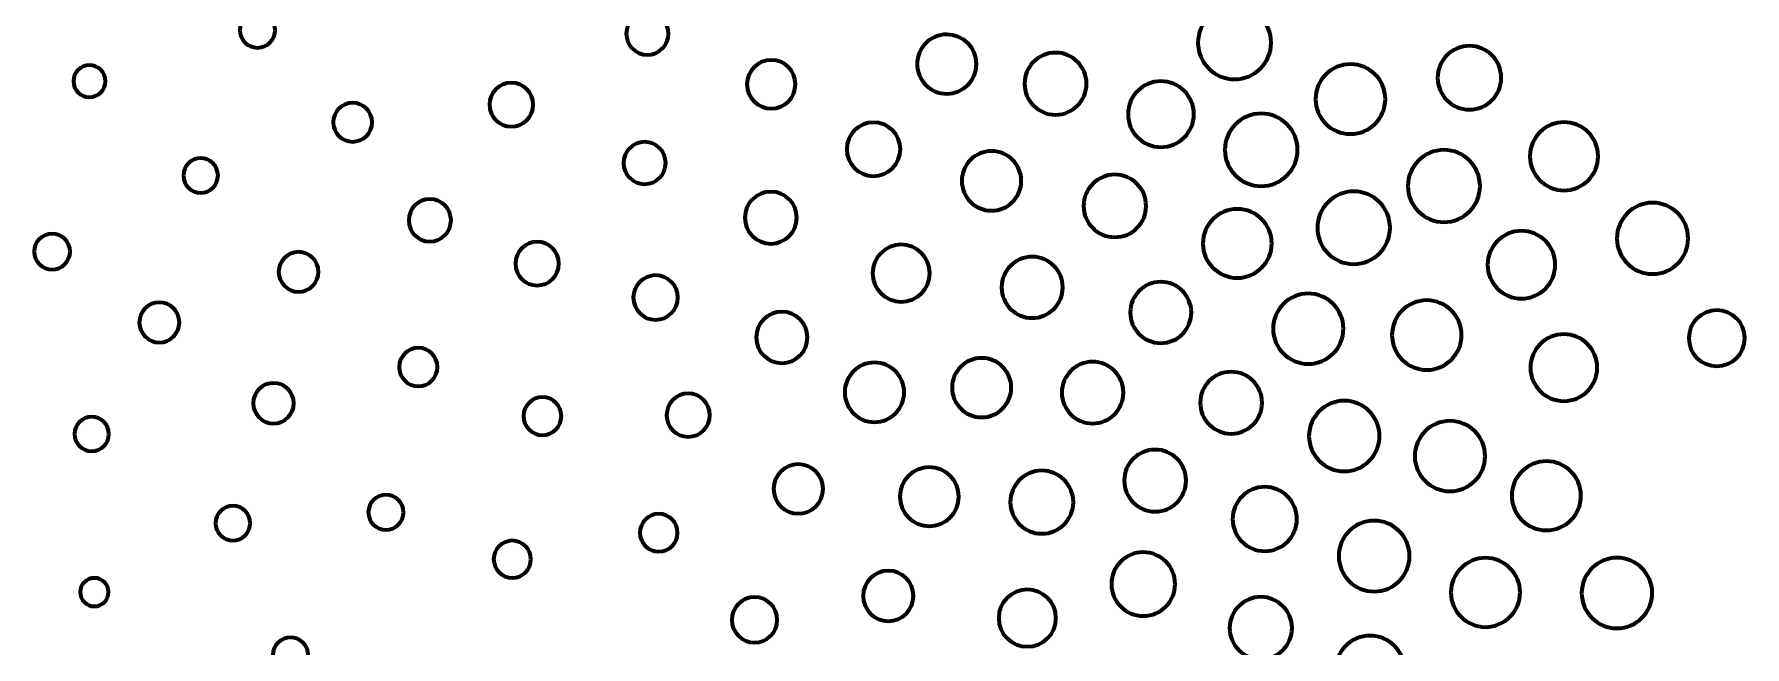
# Model space of a CAD drawing. Header units: inches. Extents: x 1318 to 1675, y 1362 to 1634.
# Drawn here: x 1519.7 to 1590.3, y 1553.6 to 1578.9 of the extents above; entities that cross this region are included whole.
import ezdxf

# ---------------------------------------------------------------- set-up
doc = ezdxf.new("R2010")
doc.units = ezdxf.units.IN
doc.header["$MEASUREMENT"] = 0
doc.layers.add('svg2985', color=7, linetype='Continuous')

# ---------------------------------------------------------------- blocks, each defined once
blk = doc.blocks.new('block 4')
at = {"layer": 'svg2985', "color": 7, "lineweight": 70}
for points in [[(1569.245, 1580.103), (1570.079, 1580.103), (1570.754, 1579.427), (1570.754, 1578.594), (1570.754, 1577.76), (1570.079, 1577.084), (1569.245, 1577.084), (1568.411, 1577.084), (1567.735, 1577.76), (1567.735, 1578.594), (1567.735, 1579.427), (1568.411, 1580.103), (1569.245, 1580.103)], [(1528.901, 1579.849), (1529.304, 1579.849), (1529.631, 1579.523), (1529.631, 1579.119), (1529.631, 1578.716), (1529.304, 1578.389), (1528.901, 1578.389), (1528.498, 1578.389), (1528.171, 1578.716), (1528.171, 1579.119), (1528.171, 1579.523), (1528.498, 1579.849), (1528.901, 1579.849)], [(1545, 1579.837), (1545.481, 1579.837), (1545.87, 1579.447), (1545.87, 1578.966), (1545.87, 1578.486), (1545.481, 1578.096), (1545, 1578.096), (1544.519, 1578.096), (1544.13, 1578.486), (1544.13, 1578.966), (1544.13, 1579.447), (1544.519, 1579.837), (1545, 1579.837)], [(1557.362, 1578.935), (1558.038, 1578.935), (1558.585, 1578.387), (1558.585, 1577.711), (1558.585, 1577.035), (1558.038, 1576.487), (1557.362, 1576.487), (1556.686, 1576.487), (1556.138, 1577.035), (1556.138, 1577.711), (1556.138, 1578.387), (1556.686, 1578.935), (1557.362, 1578.935)], [(1561.854, 1578.183), (1562.562, 1578.183), (1563.136, 1577.609), (1563.136, 1576.901), (1563.136, 1576.193), (1562.562, 1575.619), (1561.854, 1575.619), (1561.146, 1575.619), (1560.572, 1576.193), (1560.572, 1576.901), (1560.572, 1577.609), (1561.146, 1578.183), (1561.854, 1578.183)], [(1578.944, 1578.462), (1579.67, 1578.462), (1580.259, 1577.873), (1580.259, 1577.146), (1580.259, 1576.42), (1579.67, 1575.831), (1578.944, 1575.831), (1578.217, 1575.831), (1577.628, 1576.42), (1577.628, 1577.146), (1577.628, 1577.873), (1578.217, 1578.462), (1578.944, 1578.462)], [(1521.961, 1577.666), (1522.326, 1577.666), (1522.623, 1577.369), (1522.623, 1577.003), (1522.623, 1576.638), (1522.326, 1576.341), (1521.961, 1576.341), (1521.595, 1576.341), (1521.299, 1576.638), (1521.299, 1577.003), (1521.299, 1577.369), (1521.595, 1577.666), (1521.961, 1577.666)], [(1550.114, 1577.877), (1550.667, 1577.877), (1551.115, 1577.429), (1551.115, 1576.876), (1551.115, 1576.323), (1550.667, 1575.875), (1550.114, 1575.875), (1549.561, 1575.875), (1549.113, 1576.323), (1549.113, 1576.876), (1549.113, 1577.429), (1549.561, 1577.877), (1550.114, 1577.877)], [(1574.03, 1577.708), (1574.827, 1577.708), (1575.472, 1577.062), (1575.472, 1576.266), (1575.472, 1575.47), (1574.827, 1574.824), (1574.03, 1574.824), (1573.234, 1574.824), (1572.589, 1575.47), (1572.589, 1576.266), (1572.589, 1577.062), (1573.234, 1577.708), (1574.03, 1577.708)], [(1539.385, 1576.941), (1539.885, 1576.941), (1540.29, 1576.536), (1540.29, 1576.037), (1540.29, 1575.538), (1539.885, 1575.133), (1539.385, 1575.133), (1538.886, 1575.133), (1538.481, 1575.538), (1538.481, 1576.037), (1538.481, 1576.536), (1538.886, 1576.941), (1539.385, 1576.941)], [(1566.206, 1576.999), (1566.957, 1576.999), (1567.565, 1576.39), (1567.565, 1575.64), (1567.565, 1574.889), (1566.957, 1574.28), (1566.206, 1574.28), (1565.455, 1574.28), (1564.846, 1574.889), (1564.846, 1575.64), (1564.846, 1576.39), (1565.455, 1576.999), (1566.206, 1576.999)], [(1532.83, 1576.11), (1533.274, 1576.11), (1533.633, 1575.75), (1533.633, 1575.307), (1533.633, 1574.864), (1533.274, 1574.505), (1532.83, 1574.505), (1532.387, 1574.505), (1532.028, 1574.864), (1532.028, 1575.307), (1532.028, 1575.75), (1532.387, 1576.11), (1532.83, 1576.11)], [(1554.34, 1575.301), (1554.952, 1575.301), (1555.448, 1574.806), (1555.448, 1574.194), (1555.448, 1573.582), (1554.952, 1573.086), (1554.34, 1573.086), (1553.728, 1573.086), (1553.233, 1573.582), (1553.233, 1574.194), (1553.233, 1574.806), (1553.728, 1575.301), (1554.34, 1575.301)], [(1570.346, 1575.667), (1571.174, 1575.667), (1571.846, 1574.996), (1571.846, 1574.167), (1571.846, 1573.339), (1571.174, 1572.668), (1570.346, 1572.668), (1569.518, 1572.668), (1568.847, 1573.339), (1568.847, 1574.167), (1568.847, 1574.996), (1569.518, 1575.667), (1570.346, 1575.667)], [(1582.85, 1575.31), (1583.627, 1575.31), (1584.257, 1574.68), (1584.257, 1573.902), (1584.257, 1573.124), (1583.627, 1572.494), (1582.85, 1572.494), (1582.072, 1572.494), (1581.442, 1573.124), (1581.442, 1573.902), (1581.442, 1574.68), (1582.072, 1575.31), (1582.85, 1575.31)], [(1544.884, 1574.495), (1545.365, 1574.495), (1545.755, 1574.105), (1545.755, 1573.625), (1545.755, 1573.144), (1545.365, 1572.754), (1544.884, 1572.754), (1544.404, 1572.754), (1544.014, 1573.144), (1544.014, 1573.625), (1544.014, 1574.105), (1544.404, 1574.495), (1544.884, 1574.495)], [(1526.556, 1573.826), (1526.95, 1573.826), (1527.271, 1573.506), (1527.271, 1573.111), (1527.271, 1572.716), (1526.95, 1572.395), (1526.556, 1572.395), (1526.16, 1572.395), (1525.84, 1572.716), (1525.84, 1573.111), (1525.84, 1573.506), (1526.16, 1573.826), (1526.556, 1573.826)], [(1559.212, 1574.115), (1559.89, 1574.115), (1560.44, 1573.565), (1560.44, 1572.886), (1560.44, 1572.208), (1559.89, 1571.658), (1559.212, 1571.658), (1558.533, 1571.658), (1557.983, 1572.208), (1557.983, 1572.886), (1557.983, 1573.565), (1558.533, 1574.115), (1559.212, 1574.115)], [(1577.892, 1574.163), (1578.715, 1574.163), (1579.382, 1573.496), (1579.382, 1572.673), (1579.382, 1571.85), (1578.715, 1571.183), (1577.892, 1571.183), (1577.069, 1571.183), (1576.402, 1571.85), (1576.402, 1572.673), (1576.402, 1573.496), (1577.069, 1574.163), (1577.892, 1574.163)], [(1564.302, 1573.144), (1565.016, 1573.144), (1565.594, 1572.566), (1565.594, 1571.853), (1565.594, 1571.14), (1565.016, 1570.561), (1564.302, 1570.561), (1563.589, 1570.561), (1563.011, 1571.14), (1563.011, 1571.853), (1563.011, 1572.566), (1563.589, 1573.144), (1564.302, 1573.144)], [(1550.098, 1572.438), (1550.691, 1572.438), (1551.171, 1571.957), (1551.171, 1571.364), (1551.171, 1570.771), (1550.691, 1570.291), (1550.098, 1570.291), (1549.505, 1570.291), (1549.024, 1570.771), (1549.024, 1571.364), (1549.024, 1571.957), (1549.505, 1572.438), (1550.098, 1572.438)], [(1574.164, 1572.451), (1574.993, 1572.451), (1575.664, 1571.779), (1575.664, 1570.951), (1575.664, 1570.123), (1574.993, 1569.451), (1574.164, 1569.451), (1573.336, 1569.451), (1572.665, 1570.123), (1572.665, 1570.951), (1572.665, 1571.779), (1573.336, 1572.451), (1574.164, 1572.451)], [(1536.02, 1572.133), (1536.504, 1572.133), (1536.895, 1571.741), (1536.895, 1571.258), (1536.895, 1570.774), (1536.504, 1570.383), (1536.02, 1570.383), (1535.537, 1570.383), (1535.145, 1570.774), (1535.145, 1571.258), (1535.145, 1571.741), (1535.537, 1572.133), (1536.02, 1572.133)], [(1569.357, 1571.724), (1570.143, 1571.724), (1570.78, 1571.087), (1570.78, 1570.302), (1570.78, 1569.516), (1570.143, 1568.88), (1569.357, 1568.88), (1568.572, 1568.88), (1567.935, 1569.516), (1567.935, 1570.302), (1567.935, 1571.087), (1568.572, 1571.724), (1569.357, 1571.724)], [(1586.504, 1571.981), (1587.316, 1571.981), (1587.975, 1571.323), (1587.975, 1570.511), (1587.975, 1569.698), (1587.316, 1569.04), (1586.504, 1569.04), (1585.692, 1569.04), (1585.033, 1569.698), (1585.033, 1570.511), (1585.033, 1571.323), (1585.692, 1571.981), (1586.504, 1571.981)], [(1520.421, 1570.704), (1520.83, 1570.704), (1521.161, 1570.372), (1521.161, 1569.964), (1521.161, 1569.555), (1520.83, 1569.224), (1520.421, 1569.224), (1520.013, 1569.224), (1519.682, 1569.555), (1519.682, 1569.964), (1519.682, 1570.372), (1520.013, 1570.704), (1520.421, 1570.704)], [(1540.45, 1570.366), (1540.946, 1570.366), (1541.349, 1569.963), (1541.349, 1569.467), (1541.349, 1568.97), (1540.946, 1568.567), (1540.45, 1568.567), (1539.953, 1568.567), (1539.55, 1568.97), (1539.55, 1569.467), (1539.55, 1569.963), (1539.953, 1570.366), (1540.45, 1570.366)], [(1555.481, 1570.251), (1556.133, 1570.251), (1556.662, 1569.723), (1556.662, 1569.071), (1556.662, 1568.419), (1556.133, 1567.891), (1555.481, 1567.891), (1554.829, 1567.891), (1554.301, 1568.419), (1554.301, 1569.071), (1554.301, 1569.723), (1554.829, 1570.251), (1555.481, 1570.251)], [(1581.092, 1570.817), (1581.865, 1570.817), (1582.49, 1570.191), (1582.49, 1569.419), (1582.49, 1568.647), (1581.865, 1568.021), (1581.092, 1568.021), (1580.32, 1568.021), (1579.694, 1568.647), (1579.694, 1569.419), (1579.694, 1570.191), (1580.32, 1570.817), (1581.092, 1570.817)], [(1530.597, 1569.948), (1531.051, 1569.948), (1531.419, 1569.581), (1531.419, 1569.127), (1531.419, 1568.673), (1531.051, 1568.305), (1530.597, 1568.305), (1530.143, 1568.305), (1529.775, 1568.673), (1529.775, 1569.127), (1529.775, 1569.581), (1530.143, 1569.948), (1530.597, 1569.948)], [(1560.889, 1569.748), (1561.587, 1569.748), (1562.152, 1569.182), (1562.152, 1568.485), (1562.152, 1567.788), (1561.587, 1567.223), (1560.889, 1567.223), (1560.192, 1567.223), (1559.627, 1567.788), (1559.627, 1568.485), (1559.627, 1569.182), (1560.192, 1569.748), (1560.889, 1569.748)], [(1545.338, 1568.986), (1545.845, 1568.986), (1546.257, 1568.575), (1546.257, 1568.067), (1546.257, 1567.56), (1545.845, 1567.149), (1545.338, 1567.149), (1544.83, 1567.149), (1544.419, 1567.56), (1544.419, 1568.067), (1544.419, 1568.575), (1544.83, 1568.986), (1545.338, 1568.986)], [(1566.199, 1568.712), (1566.896, 1568.712), (1567.461, 1568.147), (1567.461, 1567.45), (1567.461, 1566.753), (1566.896, 1566.187), (1566.199, 1566.187), (1565.502, 1566.187), (1564.936, 1566.753), (1564.936, 1567.45), (1564.936, 1568.147), (1565.502, 1568.712), (1566.199, 1568.712)], [(1572.289, 1568.229), (1573.091, 1568.229), (1573.74, 1567.579), (1573.74, 1566.778), (1573.74, 1565.976), (1573.091, 1565.326), (1572.289, 1565.326), (1571.487, 1565.326), (1570.837, 1565.976), (1570.837, 1566.778), (1570.837, 1567.579), (1571.487, 1568.229), (1572.289, 1568.229)], [(1524.847, 1567.866), (1525.304, 1567.866), (1525.674, 1567.496), (1525.674, 1567.039), (1525.674, 1566.582), (1525.304, 1566.212), (1524.847, 1566.212), (1524.391, 1566.212), (1524.021, 1566.582), (1524.021, 1567.039), (1524.021, 1567.496), (1524.391, 1567.866), (1524.847, 1567.866)], [(1550.552, 1567.479), (1551.137, 1567.479), (1551.611, 1567.005), (1551.611, 1566.42), (1551.611, 1565.835), (1551.137, 1565.36), (1550.552, 1565.36), (1549.967, 1565.36), (1549.493, 1565.835), (1549.493, 1566.42), (1549.493, 1567.005), (1549.967, 1567.479), (1550.552, 1567.479)], [(1577.182, 1567.952), (1577.975, 1567.952), (1578.619, 1567.309), (1578.619, 1566.515), (1578.619, 1565.722), (1577.975, 1565.078), (1577.182, 1565.078), (1576.388, 1565.078), (1575.745, 1565.722), (1575.745, 1566.515), (1575.745, 1567.309), (1576.388, 1567.952), (1577.182, 1567.952)], [(1589.157, 1567.542), (1589.795, 1567.542), (1590.313, 1567.024), (1590.313, 1566.386), (1590.313, 1565.747), (1589.795, 1565.23), (1589.157, 1565.23), (1588.518, 1565.23), (1588.001, 1565.747), (1588.001, 1566.386), (1588.001, 1567.024), (1588.518, 1567.542), (1589.157, 1567.542)], [(1535.54, 1565.986), (1535.978, 1565.986), (1536.333, 1565.631), (1536.333, 1565.193), (1536.333, 1564.755), (1535.978, 1564.4), (1535.54, 1564.4), (1535.103, 1564.4), (1534.747, 1564.755), (1534.747, 1565.193), (1534.747, 1565.631), (1535.103, 1565.986), (1535.54, 1565.986)], [(1582.842, 1566.549), (1583.603, 1566.549), (1584.221, 1565.932), (1584.221, 1565.17), (1584.221, 1564.409), (1583.603, 1563.792), (1582.842, 1563.792), (1582.08, 1563.792), (1581.463, 1564.409), (1581.463, 1565.17), (1581.463, 1565.932), (1582.08, 1566.549), (1582.842, 1566.549)], [(1554.375, 1565.379), (1555.054, 1565.379), (1555.604, 1564.829), (1555.604, 1564.15), (1555.604, 1563.472), (1555.054, 1562.922), (1554.375, 1562.922), (1553.697, 1562.922), (1553.147, 1563.472), (1553.147, 1564.15), (1553.147, 1564.829), (1553.697, 1565.379), (1554.375, 1565.379)], [(1558.802, 1565.567), (1559.478, 1565.567), (1560.026, 1565.019), (1560.026, 1564.343), (1560.026, 1563.667), (1559.478, 1563.119), (1558.802, 1563.119), (1558.126, 1563.119), (1557.578, 1563.667), (1557.578, 1564.343), (1557.578, 1565.019), (1558.126, 1565.567), (1558.802, 1565.567)], [(1563.383, 1565.41), (1564.086, 1565.41), (1564.656, 1564.841), (1564.656, 1564.138), (1564.656, 1563.435), (1564.086, 1562.866), (1563.383, 1562.866), (1562.681, 1562.866), (1562.111, 1563.435), (1562.111, 1564.138), (1562.111, 1564.841), (1562.681, 1565.41), (1563.383, 1565.41)], [(1529.563, 1564.534), (1530.025, 1564.534), (1530.399, 1564.16), (1530.399, 1563.698), (1530.399, 1563.236), (1530.025, 1562.862), (1529.563, 1562.862), (1529.101, 1562.862), (1528.726, 1563.236), (1528.726, 1563.698), (1528.726, 1564.16), (1529.101, 1564.534), (1529.563, 1564.534)], [(1569.104, 1564.995), (1569.809, 1564.995), (1570.381, 1564.424), (1570.381, 1563.718), (1570.381, 1563.013), (1569.809, 1562.441), (1569.104, 1562.441), (1568.398, 1562.441), (1567.826, 1563.013), (1567.826, 1563.718), (1567.826, 1564.424), (1568.398, 1564.995), (1569.104, 1564.995)], [(1540.666, 1563.952), (1541.098, 1563.952), (1541.449, 1563.601), (1541.449, 1563.168), (1541.449, 1562.736), (1541.098, 1562.385), (1540.666, 1562.385), (1540.233, 1562.385), (1539.883, 1562.736), (1539.883, 1563.168), (1539.883, 1563.601), (1540.233, 1563.952), (1540.666, 1563.952)], [(1546.688, 1564.104), (1547.182, 1564.104), (1547.582, 1563.703), (1547.582, 1563.209), (1547.582, 1562.715), (1547.182, 1562.315), (1546.688, 1562.315), (1546.194, 1562.315), (1545.793, 1562.715), (1545.793, 1563.209), (1545.793, 1563.703), (1546.194, 1564.104), (1546.688, 1564.104)], [(1573.774, 1563.8), (1574.578, 1563.8), (1575.231, 1563.149), (1575.231, 1562.344), (1575.231, 1561.54), (1574.578, 1560.888), (1573.774, 1560.888), (1572.97, 1560.888), (1572.318, 1561.54), (1572.318, 1562.344), (1572.318, 1563.149), (1572.97, 1563.8), (1573.774, 1563.8)], [(1522.059, 1563.138), (1522.451, 1563.138), (1522.769, 1562.82), (1522.769, 1562.427), (1522.769, 1562.035), (1522.451, 1561.717), (1522.059, 1561.717), (1521.666, 1561.717), (1521.348, 1562.035), (1521.348, 1562.427), (1521.348, 1562.82), (1521.666, 1563.138), (1522.059, 1563.138)], [(1578.139, 1562.967), (1578.94, 1562.967), (1579.59, 1562.317), (1579.59, 1561.516), (1579.59, 1560.714), (1578.94, 1560.064), (1578.139, 1560.064), (1577.337, 1560.064), (1576.687, 1560.714), (1576.687, 1561.516), (1576.687, 1562.317), (1577.337, 1562.967), (1578.139, 1562.967)], [(1565.966, 1561.781), (1566.672, 1561.781), (1567.244, 1561.209), (1567.244, 1560.504), (1567.244, 1559.799), (1566.672, 1559.227), (1565.966, 1559.227), (1565.261, 1559.227), (1564.689, 1559.799), (1564.689, 1560.504), (1564.689, 1561.209), (1565.261, 1561.781), (1565.966, 1561.781)], [(1551.232, 1561.18), (1551.795, 1561.18), (1552.252, 1560.723), (1552.252, 1560.16), (1552.252, 1559.596), (1551.795, 1559.139), (1551.232, 1559.139), (1550.668, 1559.139), (1550.211, 1559.596), (1550.211, 1560.16), (1550.211, 1560.723), (1550.668, 1561.18), (1551.232, 1561.18)], [(1556.64, 1561.057), (1557.313, 1561.057), (1557.859, 1560.512), (1557.859, 1559.838), (1557.859, 1559.165), (1557.313, 1558.619), (1556.64, 1558.619), (1555.967, 1558.619), (1555.421, 1559.165), (1555.421, 1559.838), (1555.421, 1560.512), (1555.967, 1561.057), (1556.64, 1561.057)], [(1582.12, 1561.304), (1582.908, 1561.304), (1583.547, 1560.665), (1583.547, 1559.877), (1583.547, 1559.088), (1582.908, 1558.449), (1582.12, 1558.449), (1581.332, 1558.449), (1580.693, 1559.088), (1580.693, 1559.877), (1580.693, 1560.665), (1581.332, 1561.304), (1582.12, 1561.304)], [(1561.287, 1560.915), (1562.006, 1560.915), (1562.589, 1560.332), (1562.589, 1559.614), (1562.589, 1558.895), (1562.006, 1558.312), (1561.287, 1558.312), (1560.569, 1558.312), (1559.986, 1558.895), (1559.986, 1559.614), (1559.986, 1560.332), (1560.569, 1560.915), (1561.287, 1560.915)], [(1534.203, 1559.92), (1534.603, 1559.92), (1534.928, 1559.595), (1534.928, 1559.195), (1534.928, 1558.794), (1534.603, 1558.469), (1534.203, 1558.469), (1533.802, 1558.469), (1533.477, 1558.794), (1533.477, 1559.195), (1533.477, 1559.595), (1533.802, 1559.92), (1534.203, 1559.92)], [(1570.492, 1560.24), (1571.224, 1560.24), (1571.817, 1559.646), (1571.817, 1558.914), (1571.817, 1558.182), (1571.224, 1557.589), (1570.492, 1557.589), (1569.76, 1557.589), (1569.166, 1558.182), (1569.166, 1558.914), (1569.166, 1559.646), (1569.76, 1560.24), (1570.492, 1560.24)], [(1527.887, 1559.463), (1528.282, 1559.463), (1528.603, 1559.143), (1528.603, 1558.748), (1528.603, 1558.352), (1528.282, 1558.032), (1527.887, 1558.032), (1527.492, 1558.032), (1527.172, 1558.352), (1527.172, 1558.748), (1527.172, 1559.143), (1527.492, 1559.463), (1527.887, 1559.463)], [(1545.471, 1559.128), (1545.9, 1559.128), (1546.249, 1558.779), (1546.249, 1558.349), (1546.249, 1557.919), (1545.9, 1557.571), (1545.471, 1557.571), (1545.041, 1557.571), (1544.692, 1557.919), (1544.692, 1558.349), (1544.692, 1558.779), (1545.041, 1559.128), (1545.471, 1559.128)], [(1575.009, 1558.846), (1575.816, 1558.846), (1576.47, 1558.191), (1576.47, 1557.385), (1576.47, 1556.578), (1575.816, 1555.923), (1575.009, 1555.923), (1574.202, 1555.923), (1573.548, 1556.578), (1573.548, 1557.385), (1573.548, 1558.191), (1574.202, 1558.846), (1575.009, 1558.846)], [(1539.421, 1558.023), (1539.845, 1558.023), (1540.189, 1557.679), (1540.189, 1557.254), (1540.189, 1556.83), (1539.845, 1556.486), (1539.421, 1556.486), (1538.996, 1556.486), (1538.652, 1556.83), (1538.652, 1557.254), (1538.652, 1557.679), (1538.996, 1558.023), (1539.421, 1558.023)], [(1565.475, 1557.544), (1566.202, 1557.544), (1566.791, 1556.955), (1566.791, 1556.228), (1566.791, 1555.502), (1566.202, 1554.912), (1565.475, 1554.912), (1564.749, 1554.912), (1564.159, 1555.502), (1564.159, 1556.228), (1564.159, 1556.955), (1564.749, 1557.544), (1565.475, 1557.544)], [(1554.948, 1556.78), (1555.522, 1556.78), (1555.988, 1556.314), (1555.988, 1555.74), (1555.988, 1555.166), (1555.522, 1554.7), (1554.948, 1554.7), (1554.373, 1554.7), (1553.908, 1555.166), (1553.908, 1555.74), (1553.908, 1556.314), (1554.373, 1556.78), (1554.948, 1556.78)], [(1579.606, 1557.31), (1580.394, 1557.31), (1581.034, 1556.671), (1581.034, 1555.882), (1581.034, 1555.094), (1580.394, 1554.455), (1579.606, 1554.455), (1578.818, 1554.455), (1578.179, 1555.094), (1578.179, 1555.882), (1578.179, 1556.671), (1578.818, 1557.31), (1579.606, 1557.31)], [(1585.034, 1557.314), (1585.838, 1557.314), (1586.49, 1556.662), (1586.49, 1555.858), (1586.49, 1555.054), (1585.838, 1554.402), (1585.034, 1554.402), (1584.229, 1554.402), (1583.577, 1555.054), (1583.577, 1555.858), (1583.577, 1556.662), (1584.229, 1557.314), (1585.034, 1557.314)], [(1522.165, 1556.479), (1522.488, 1556.479), (1522.749, 1556.217), (1522.749, 1555.895), (1522.749, 1555.572), (1522.488, 1555.31), (1522.165, 1555.31), (1521.842, 1555.31), (1521.58, 1555.572), (1521.58, 1555.895), (1521.58, 1556.217), (1521.842, 1556.479), (1522.165, 1556.479)], [(1549.425, 1555.686), (1549.944, 1555.686), (1550.364, 1555.266), (1550.364, 1554.748), (1550.364, 1554.23), (1549.944, 1553.81), (1549.425, 1553.81), (1548.907, 1553.81), (1548.487, 1554.23), (1548.487, 1554.748), (1548.487, 1555.266), (1548.907, 1555.686), (1549.425, 1555.686)], [(1560.689, 1556.006), (1561.34, 1556.006), (1561.869, 1555.477), (1561.869, 1554.825), (1561.869, 1554.174), (1561.34, 1553.645), (1560.689, 1553.645), (1560.037, 1553.645), (1559.508, 1554.174), (1559.508, 1554.825), (1559.508, 1555.477), (1560.037, 1556.006), (1560.689, 1556.006)], [(1570.33, 1555.696), (1571.041, 1555.696), (1571.617, 1555.119), (1571.617, 1554.409), (1571.617, 1553.698), (1571.041, 1553.122), (1570.33, 1553.122), (1569.619, 1553.122), (1569.043, 1553.698), (1569.043, 1554.409), (1569.043, 1555.119), (1569.619, 1555.696), (1570.33, 1555.696)], [(1530.264, 1554.022), (1530.665, 1554.022), (1530.989, 1553.698), (1530.989, 1553.297), (1530.989, 1552.897), (1530.665, 1552.572), (1530.264, 1552.572), (1529.864, 1552.572), (1529.539, 1552.897), (1529.539, 1553.297), (1529.539, 1553.698), (1529.864, 1554.022), (1530.264, 1554.022)], [(1574.84, 1554.095), (1575.625, 1554.095), (1576.262, 1553.458), (1576.262, 1552.673), (1576.262, 1551.887), (1575.625, 1551.251), (1574.84, 1551.251), (1574.054, 1551.251), (1573.417, 1551.887), (1573.417, 1552.673), (1573.417, 1553.458), (1574.054, 1554.095), (1574.84, 1554.095)]]:
    blk.add_open_spline(points, degree=3, knots=[0, 0, 0, 0, 1, 1, 1, 2, 2, 2, 3, 3, 3, 4, 4, 4, 4], dxfattribs=at)
blk = doc.blocks.new('block 3')
at = {"layer": 'svg2985'}
blk.add_blockref('block 4', (0, 0), dxfattribs=at)

msp = doc.modelspace()

# ---------------------------------------------------------------- block references
at = {"layer": 'svg2985'}
msp.add_blockref('block 3', (0, 0), dxfattribs=at)

doc.saveas('drawing.dxf')
